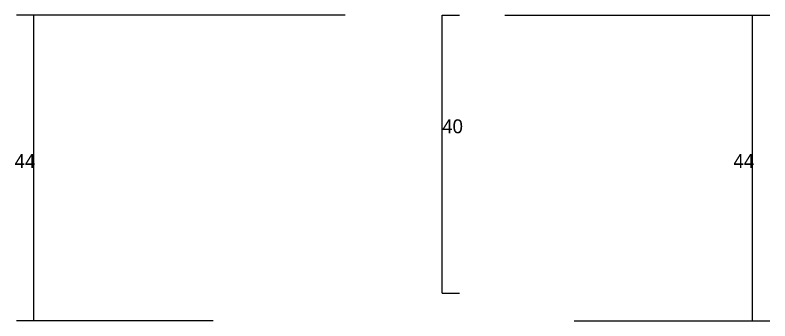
# Model space of a CAD drawing. Header units: metres. Extents: x 137387 to 139512, y 31896 to 33204.
# Drawn here: x 137387 to 137604.5, y 31935.6 to 32023.6 of the extents above; entities that cross this region are included whole.
import ezdxf

# ---------------------------------------------------------------- set-up
doc = ezdxf.new("R2010")
doc.units = ezdxf.units.M
doc.layers.add('COTA', color=241, linetype='Continuous')
doc.layers.add('Cota Seção (2x)', color=4, linetype='Continuous')

msp = doc.modelspace()

# ---------------------------------------------------------------- linework, layer by layer
at = {"layer": 'COTA'}
for p, q in [((137482.1, 32023.6), (137387.4, 32023.6)), ((137392.4, 31935.6), (137392.4, 32023.6)), ((137528.1, 32023.6), (137604.5, 32023.6)), ((137599.5, 31935.6), (137599.5, 32023.6)), ((137444.1, 31935.6), (137387.4, 31935.6)), ((137548.1, 31935.6), (137604.5, 31935.6))]:
    msp.add_line(p, q, dxfattribs=at)
at = {"layer": 'Cota Seção (2x)'}
for p, q in [((137510.1, 31943.6), (137510.1, 32023.6)), ((137510.1, 32023.6), (137515.1, 32023.6)), ((137510.1, 31943.6), (137515.1, 31943.6))]:
    msp.add_line(p, q, dxfattribs=at)

# ---------------------------------------------------------------- texts
at = {"layer": 'COTA'}
for p in [(137386.9, 31979.6), (137594, 31979.6)]:
    msp.add_text('44', height=4, dxfattribs=at).set_placement(p)
at = {"layer": 'Cota Seção (2x)'}
msp.add_text('40', height=4, dxfattribs=at).set_placement((137510.1, 31989.6))

doc.saveas('drawing.dxf')
